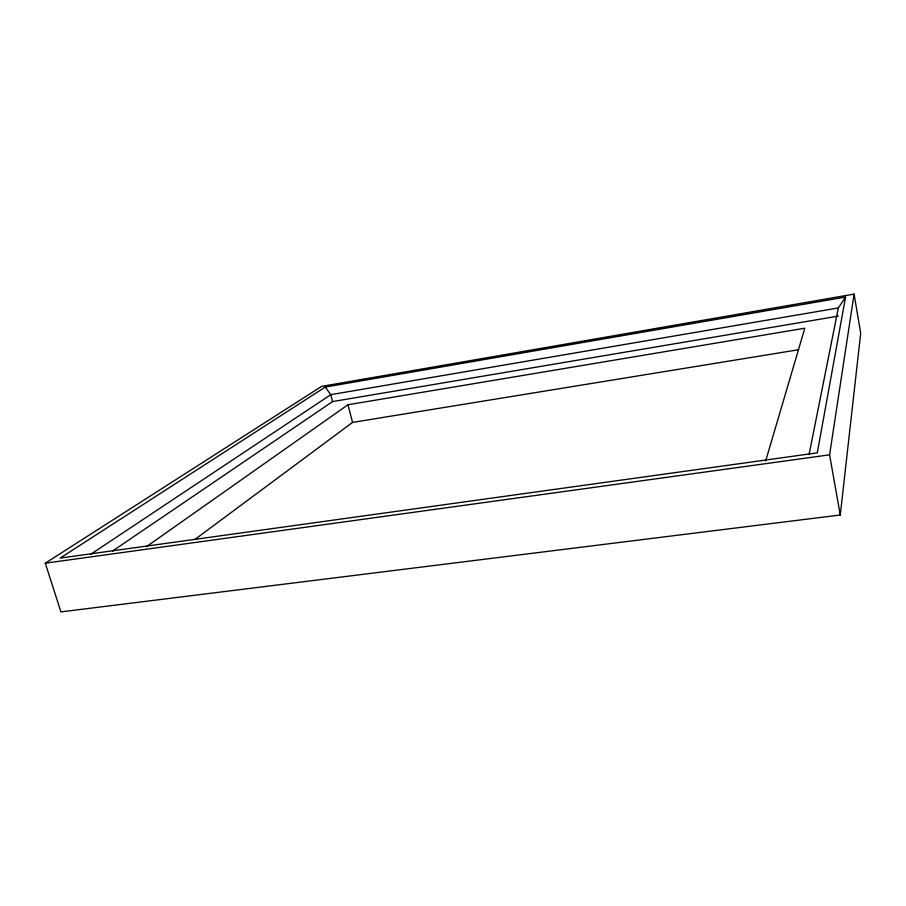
<?xml version="1.0" encoding="UTF-8"?>
<svg xmlns="http://www.w3.org/2000/svg" width="906" height="906" viewBox="0 0 906 906"><rect width="100%" height="100%" fill="white"/><g stroke="black" fill="none" stroke-linecap="round" stroke-linejoin="round"><path stroke-width="1.36" d="M840.27 515.004L860.7 333.306L854.086 294.099L321.585 386.398L45.3 563.192L60.906 611.901L840.27 515.004L829.59 454.835L854.086 294.099M845.558 297.055L817.28 452.864L60.17 558.085L325.243 387.066L845.558 297.055L838.333 307.961L809.069 454.506M765.672 460.928L804.811 328.21L347.972 404.755L146.296 546.771M195.232 539.229L352.547 422.411L798.594 349.739M112.593 551.018L332.57 401.585L838.288 316.115M90.883 554.178L330.769 394.676L838.333 307.961M45.3 563.192L829.59 454.835M325.243 387.066L330.769 394.676L332.57 401.585M347.972 404.755L352.547 422.411"/></g></svg>
